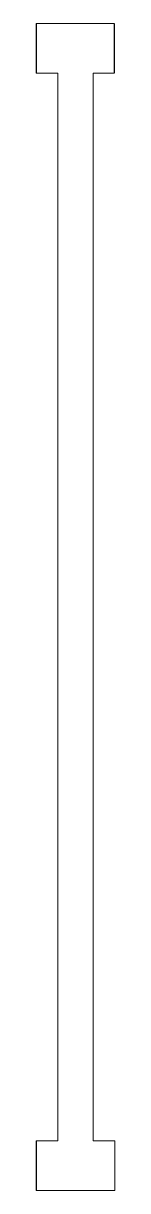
# Model space of a CAD drawing. Header units: inches. Extents: x 35.2 to 40, y -332.6 to -262.2.
import ezdxf

# ---------------------------------------------------------------- set-up
doc = ezdxf.new("R2010")
doc.units = ezdxf.units.IN
doc.header["$MEASUREMENT"] = 0
doc.layers.add('A201-Floorplan-2nd-floor', color=7, linetype='Continuous', lineweight=9)

msp = doc.modelspace()

# ---------------------------------------------------------------- linework, layer by layer
at = {"layer": 'A201-Floorplan-2nd-floor'}
for p, q in [((35.201, -262.202), (39.928, -262.202)), ((36.497, -265.202), (35.201, -265.202)), ((36.497, -265.202), (36.497, -329.598)), ((39.929, -265.202), (38.655, -265.202)), ((38.655, -265.202), (38.655, -329.598)), ((35.201, -329.598), (36.497, -329.598)), ((38.655, -329.598), (39.952, -329.598)), ((39.952, -329.598), (39.952, -332.598)), ((39.952, -332.598), (35.201, -332.598))]:
    msp.add_line(p, q, dxfattribs=at)
at = {"layer": 'A201-Floorplan-2nd-floor', "lineweight": 30}
for p, q in [((35.201, -262.202), (35.201, -265.202)), ((39.927, -262.202), (39.929, -265.202)), ((35.201, -329.598), (35.201, -332.598))]:
    msp.add_line(p, q, dxfattribs=at)

doc.saveas('drawing.dxf')
